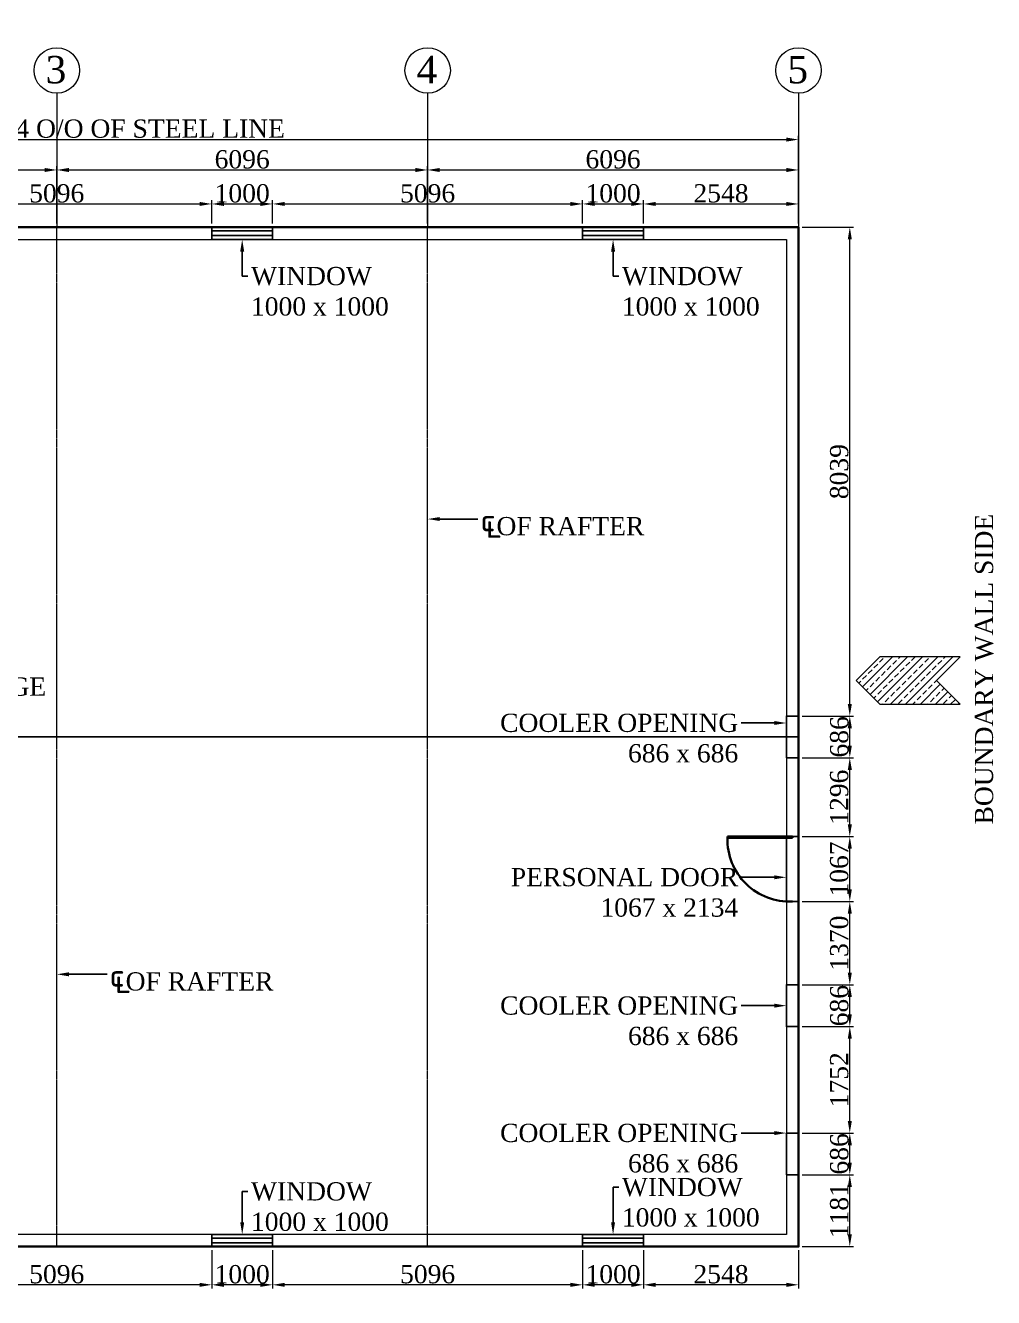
# Model space of a CAD drawing. Header units: millimetres. Extents: x 0 to 2669304, y -3314102 to 0.
# Drawn here: x 2262679 to 2278591, y -3147363 to -3126442 of the extents above; entities that cross this region are included whole.
import ezdxf
from ezdxf import colors
from ezdxf.entities.mleader import LeaderData, LeaderLine
from ezdxf.math import Vec2, Vec3

# ---------------------------------------------------------------- set-up
doc = ezdxf.new("R2010")
doc.units = ezdxf.units.MM
doc.header["$LTSCALE"] = 0.4
doc.header["$MEASUREMENT"] = 0
doc.header["$PDMODE"] = 34
doc.linetypes.add('CENTER', pattern=[2, 1.25, -0.25, 0.25, -0.25])
doc.linetypes.add('DASHED', pattern=[0.75, 0.5, -0.25])
for name, color, linetype, lineweight in [('Dash', 30, 'DASHED', 20), ('Dim1', 147, 'Continuous', 20), ('Grid', 202, 'CENTER', 18), ('HATCH', 8, 'Continuous', 5), ('Outer Line', 1, 'Continuous', 30)]:
    doc.layers.add(name, color=color, linetype=linetype, lineweight=lineweight)
doc.layers.add('RIDGE LINE', color=106, linetype='Continuous')
doc.layers.add('Thin', color=6, linetype='Continuous')
doc.styles.add('style2', font='ARIALN.TTF')
doc.styles.add('TNROMAN', font='times.ttf')
doc.dimstyles.new('H.M.A', dxfattribs={"dimtxt": 37.0005, "dimasz": 20, "dimexe": 8, "dimexo": 10, "dimgap": 5, "dimtad": 3, "dimdec": 0, "dimrnd": 1, "dimzin": 0, "dimdsep": 46, "dimtxsty": 'style2', "dimcen": 0.09, "dimclrd": 152, "dimclre": 152, "dimclrt": 1, "dimadec": 0, "dimazin": 0, "dimtfac": 1, "dimtdec": 0, "dimtix": 1, "dimtmove": 1, "dimatfit": 3, "dimfxl": 0, "dimtolj": 1, "dimtzin": 0, "dimlwd": 5, "dimlwe": 5, "dimarcsym": 0})

# ---------------------------------------------------------------- blocks, each defined once
blk = doc.blocks.new('*D1190')
at = {"layer": 'Defpoints', "color": 0, "linetype": 'ByBlock'}
for p in [(2263193, -3128819), (2257097, -3129760), (2263193, -3129760)]:
    blk.add_point(p, dxfattribs=at)
at = {"layer": 'Dim1', "color": 152, "linetype": 'ByBlock', "lineweight": 5}
for p, q in [((2257097, -3129700), (2257097, -3128759)), ((2263193, -3129700), (2263193, -3128759))]:
    blk.add_line(p, q, dxfattribs=at)
at = {"layer": 'Dim1', "color": 152, "lineweight": 5}
blk.add_line((2257297, -3128819), (2262993, -3128819), dxfattribs=at)
at = {"layer": 'Dim1', "color": 152, "linetype": 'ByBlock'}
for points in [[(2257297, -3128786), (2257297, -3128853), (2257097, -3128819)], [(2262993, -3128786), (2262993, -3128853), (2263193, -3128819)]]:
    blk.add_solid(points, dxfattribs=at)
at = {"layer": 'Dim1', "color": 1, "linetype": 'ByBlock', "insert": (2260145, -3128646), "char_height": 300, "attachment_point": 5, "style": 'TNROMAN'}
blk.add_mtext('\\A1;6096', dxfattribs=at)
blk = doc.blocks.new('*D1191')
at = {"layer": 'Defpoints', "color": 0, "linetype": 'ByBlock'}
for p in [(2269289, -3128819), (2263193, -3129760), (2269289, -3129760)]:
    blk.add_point(p, dxfattribs=at)
at = {"layer": 'Dim1', "color": 152, "linetype": 'ByBlock', "lineweight": 5}
for p, q in [((2263193, -3129700), (2263193, -3128759)), ((2269289, -3129700), (2269289, -3128759))]:
    blk.add_line(p, q, dxfattribs=at)
at = {"layer": 'Dim1', "color": 152, "lineweight": 5}
blk.add_line((2263393, -3128819), (2269089, -3128819), dxfattribs=at)
at = {"layer": 'Dim1', "color": 152, "linetype": 'ByBlock'}
for points in [[(2263393, -3128786), (2263393, -3128853), (2263193, -3128819)], [(2269089, -3128786), (2269089, -3128853), (2269289, -3128819)]]:
    blk.add_solid(points, dxfattribs=at)
at = {"layer": 'Dim1', "color": 1, "linetype": 'ByBlock', "insert": (2266241, -3128646), "char_height": 300, "attachment_point": 5, "style": 'TNROMAN'}
blk.add_mtext('\\A1;6096', dxfattribs=at)
blk = doc.blocks.new('*D1192')
at = {"layer": 'Defpoints', "color": 0, "linetype": 'ByBlock'}
for p in [(2275385, -3128819), (2269289, -3129760), (2275385, -3129760)]:
    blk.add_point(p, dxfattribs=at)
at = {"layer": 'Dim1', "color": 152, "linetype": 'ByBlock', "lineweight": 5}
for p, q in [((2269289, -3129700), (2269289, -3128759)), ((2275385, -3129700), (2275385, -3128759))]:
    blk.add_line(p, q, dxfattribs=at)
at = {"layer": 'Dim1', "color": 152, "lineweight": 5}
blk.add_line((2269489, -3128819), (2275185, -3128819), dxfattribs=at)
at = {"layer": 'Dim1', "color": 152, "linetype": 'ByBlock'}
for points in [[(2269489, -3128786), (2269489, -3128853), (2269289, -3128819)], [(2275185, -3128786), (2275185, -3128853), (2275385, -3128819)]]:
    blk.add_solid(points, dxfattribs=at)
at = {"layer": 'Dim1', "color": 1, "linetype": 'ByBlock', "insert": (2272337, -3128646), "char_height": 300, "attachment_point": 5, "style": 'TNROMAN'}
blk.add_mtext('\\A1;6096', dxfattribs=at)
blk = doc.blocks.new('*D1149')
at = {"layer": 'Defpoints', "color": 0, "linetype": 'ByBlock'}
for p in [(2275385, -3128319), (2251001, -3128819), (2275385, -3128819)]:
    blk.add_point(p, dxfattribs=at)
at = {"layer": 'Dim1', "color": 152, "linetype": 'ByBlock', "lineweight": 5}
for p, q in [((2251001, -3128759), (2251001, -3128259)), ((2275385, -3128759), (2275385, -3128259))]:
    blk.add_line(p, q, dxfattribs=at)
at = {"layer": 'Dim1', "color": 152, "lineweight": 5}
blk.add_line((2251201, -3128319), (2275185, -3128319), dxfattribs=at)
at = {"layer": 'Dim1', "color": 152, "linetype": 'ByBlock'}
for points in [[(2251201, -3128286), (2251201, -3128353), (2251001, -3128319)], [(2275185, -3128286), (2275185, -3128353), (2275385, -3128319)]]:
    blk.add_solid(points, dxfattribs=at)
at = {"layer": 'Dim1', "color": 1, "linetype": 'ByBlock', "insert": (2263193, -3128142), "char_height": 300, "attachment_point": 5, "style": 'TNROMAN'}
blk.add_mtext('\\A1;LENGTH : 24384 O/O OF STEEL LINE', dxfattribs=at)
blk = doc.blocks.new('*D1153')
at = {"layer": 'Defpoints', "color": 0, "linetype": 'ByBlock'}
for p in [(2275385, -3145343), (2276228, -3145343), (2275385, -3146524)]:
    blk.add_point(p, dxfattribs=at)
at = {"layer": 'Dim1', "color": 152, "linetype": 'ByBlock', "lineweight": 5}
for p, q in [((2275445, -3145343), (2276288, -3145343)), ((2275445, -3146524), (2276288, -3146524))]:
    blk.add_line(p, q, dxfattribs=at)
at = {"layer": 'Dim1', "color": 152, "lineweight": 5}
blk.add_line((2276228, -3146324), (2276228, -3145543), dxfattribs=at)
at = {"layer": 'Dim1', "color": 152, "linetype": 'ByBlock'}
for points in [[(2276195, -3145543), (2276262, -3145543), (2276228, -3145343)], [(2276195, -3146324), (2276262, -3146324), (2276228, -3146524)]]:
    blk.add_solid(points, dxfattribs=at)
at = {"layer": 'Dim1', "color": 1, "linetype": 'ByBlock', "insert": (2276056, -3145934), "char_height": 300, "attachment_point": 5, "rotation": 90, "style": 'TNROMAN'}
blk.add_mtext('\\A1;1181', dxfattribs=at)
blk = doc.blocks.new('*D1154')
at = {"layer": 'Defpoints', "color": 0}
for p in [(2275385, -3144657), (2276228, -3144657), (2275385, -3145343)]:
    blk.add_point(p, dxfattribs=at)
at = {"layer": 'Dim1', "color": 152, "lineweight": 5}
for p, q in [((2275445, -3144657), (2276288, -3144657)), ((2276228, -3145143), (2276228, -3144857)), ((2275445, -3145343), (2276288, -3145343))]:
    blk.add_line(p, q, dxfattribs=at)
at = {"layer": 'Dim1', "color": 152}
for points in [[(2276195, -3144857), (2276262, -3144857), (2276228, -3144657)], [(2276195, -3145143), (2276262, -3145143), (2276228, -3145343)]]:
    blk.add_solid(points, dxfattribs=at)
at = {"layer": 'Dim1', "color": 1, "insert": (2276056, -3145000), "char_height": 300, "attachment_point": 5, "rotation": 90, "style": 'TNROMAN'}
blk.add_mtext('\\A1;686', dxfattribs=at)
blk = doc.blocks.new('*D1155')
at = {"layer": 'Defpoints', "color": 0}
for p in [(2275385, -3142905), (2276228, -3142905), (2275385, -3144657)]:
    blk.add_point(p, dxfattribs=at)
at = {"layer": 'Dim1', "color": 152, "lineweight": 5}
for p, q in [((2275445, -3142905), (2276288, -3142905)), ((2276228, -3144457), (2276228, -3143105)), ((2275445, -3144657), (2276288, -3144657))]:
    blk.add_line(p, q, dxfattribs=at)
at = {"layer": 'Dim1', "color": 152}
for points in [[(2276195, -3143105), (2276262, -3143105), (2276228, -3142905)], [(2276195, -3144457), (2276262, -3144457), (2276228, -3144657)]]:
    blk.add_solid(points, dxfattribs=at)
at = {"layer": 'Dim1', "color": 1, "insert": (2276055, -3143781), "char_height": 300, "attachment_point": 5, "rotation": 90, "style": 'TNROMAN'}
blk.add_mtext('\\A1;1752', dxfattribs=at)
blk = doc.blocks.new('*D1156')
at = {"layer": 'Defpoints', "color": 0}
for p in [(2275385, -3142219), (2276228, -3142219), (2275385, -3142905)]:
    blk.add_point(p, dxfattribs=at)
at = {"layer": 'Dim1', "color": 152, "lineweight": 5}
for p, q in [((2275445, -3142219), (2276288, -3142219)), ((2276228, -3142705), (2276228, -3142419)), ((2275445, -3142905), (2276288, -3142905))]:
    blk.add_line(p, q, dxfattribs=at)
at = {"layer": 'Dim1', "color": 152}
for points in [[(2276195, -3142419), (2276262, -3142419), (2276228, -3142219)], [(2276195, -3142705), (2276262, -3142705), (2276228, -3142905)]]:
    blk.add_solid(points, dxfattribs=at)
at = {"layer": 'Dim1', "color": 1, "insert": (2276056, -3142562), "char_height": 300, "attachment_point": 5, "rotation": 90, "style": 'TNROMAN'}
blk.add_mtext('\\A1;686', dxfattribs=at)
blk = doc.blocks.new('*D1157')
at = {"layer": 'Defpoints', "color": 0}
for p in [(2275385, -3140849), (2276228, -3140849), (2275385, -3142219)]:
    blk.add_point(p, dxfattribs=at)
at = {"layer": 'Dim1', "color": 152, "lineweight": 5}
for p, q in [((2275445, -3140849), (2276288, -3140849)), ((2276228, -3142019), (2276228, -3141049)), ((2275445, -3142219), (2276288, -3142219))]:
    blk.add_line(p, q, dxfattribs=at)
at = {"layer": 'Dim1', "color": 152}
for points in [[(2276195, -3141049), (2276262, -3141049), (2276228, -3140849)], [(2276195, -3142019), (2276262, -3142019), (2276228, -3142219)]]:
    blk.add_solid(points, dxfattribs=at)
at = {"layer": 'Dim1', "color": 1, "insert": (2276055, -3141534), "char_height": 300, "attachment_point": 5, "rotation": 90, "style": 'TNROMAN'}
blk.add_mtext('\\A1;1370', dxfattribs=at)
blk = doc.blocks.new('*D1158')
at = {"layer": 'Defpoints', "color": 0}
for p in [(2275385, -3139782), (2276228, -3139782), (2275385, -3140849)]:
    blk.add_point(p, dxfattribs=at)
at = {"layer": 'Dim1', "color": 152, "lineweight": 5}
for p, q in [((2275445, -3139782), (2276288, -3139782)), ((2276228, -3140649), (2276228, -3139982)), ((2275445, -3140849), (2276288, -3140849))]:
    blk.add_line(p, q, dxfattribs=at)
at = {"layer": 'Dim1', "color": 152}
for points in [[(2276195, -3139982), (2276262, -3139982), (2276228, -3139782)], [(2276195, -3140649), (2276262, -3140649), (2276228, -3140849)]]:
    blk.add_solid(points, dxfattribs=at)
at = {"layer": 'Dim1', "color": 1, "insert": (2276055, -3140315), "char_height": 300, "attachment_point": 5, "rotation": 90, "style": 'TNROMAN'}
blk.add_mtext('\\A1;1067', dxfattribs=at)
blk = doc.blocks.new('*D1159')
at = {"layer": 'Defpoints', "color": 0}
for p in [(2275385, -3138485), (2276228, -3138485), (2275385, -3139782)]:
    blk.add_point(p, dxfattribs=at)
at = {"layer": 'Dim1', "color": 152, "lineweight": 5}
for p, q in [((2275445, -3138485), (2276288, -3138485)), ((2276228, -3139582), (2276228, -3138685)), ((2275445, -3139782), (2276288, -3139782))]:
    blk.add_line(p, q, dxfattribs=at)
at = {"layer": 'Dim1', "color": 152}
for points in [[(2276195, -3138685), (2276262, -3138685), (2276228, -3138485)], [(2276195, -3139582), (2276262, -3139582), (2276228, -3139782)]]:
    blk.add_solid(points, dxfattribs=at)
at = {"layer": 'Dim1', "color": 1, "insert": (2276055, -3139134), "char_height": 300, "attachment_point": 5, "rotation": 90, "style": 'TNROMAN'}
blk.add_mtext('\\A1;1296', dxfattribs=at)
blk = doc.blocks.new('*D1160')
at = {"layer": 'Defpoints', "color": 0}
for p in [(2275385, -3137799), (2276228, -3137799), (2275385, -3138485)]:
    blk.add_point(p, dxfattribs=at)
at = {"layer": 'Dim1', "color": 152, "lineweight": 5}
for p, q in [((2275445, -3137799), (2276288, -3137799)), ((2276228, -3138285), (2276228, -3137999)), ((2275445, -3138485), (2276288, -3138485))]:
    blk.add_line(p, q, dxfattribs=at)
at = {"layer": 'Dim1', "color": 152}
for points in [[(2276195, -3137999), (2276262, -3137999), (2276228, -3137799)], [(2276195, -3138285), (2276262, -3138285), (2276228, -3138485)]]:
    blk.add_solid(points, dxfattribs=at)
at = {"layer": 'Dim1', "color": 1, "insert": (2276056, -3138142), "char_height": 300, "attachment_point": 5, "rotation": 90, "style": 'TNROMAN'}
blk.add_mtext('\\A1;686', dxfattribs=at)
blk = doc.blocks.new('*D1161')
at = {"layer": 'Defpoints', "color": 0}
for p in [(2275385, -3129760), (2276228, -3129760), (2275385, -3137799)]:
    blk.add_point(p, dxfattribs=at)
at = {"layer": 'Dim1', "color": 152, "lineweight": 5}
for p, q in [((2275445, -3129760), (2276288, -3129760)), ((2276228, -3137599), (2276228, -3129960)), ((2275445, -3137799), (2276288, -3137799))]:
    blk.add_line(p, q, dxfattribs=at)
at = {"layer": 'Dim1', "color": 152}
for points in [[(2276195, -3129960), (2276262, -3129960), (2276228, -3129760)], [(2276195, -3137599), (2276262, -3137599), (2276228, -3137799)]]:
    blk.add_solid(points, dxfattribs=at)
at = {"layer": 'Dim1', "color": 1, "insert": (2276055, -3133780), "char_height": 300, "attachment_point": 5, "rotation": 90, "style": 'TNROMAN'}
blk.add_mtext('\\A1;8039', dxfattribs=at)
blk = doc.blocks.new('*D1162')
at = {"layer": 'Defpoints', "color": 0, "linetype": 'ByBlock'}
for p in [(2272837, -3146524), (2275385, -3146524), (2272837, -3147153)]:
    blk.add_point(p, dxfattribs=at)
at = {"layer": 'Dim1', "color": 152, "linetype": 'ByBlock', "lineweight": 5}
for p, q in [((2272837, -3146584), (2272837, -3147213)), ((2275385, -3146584), (2275385, -3147213))]:
    blk.add_line(p, q, dxfattribs=at)
at = {"layer": 'Dim1', "color": 152, "lineweight": 5}
blk.add_line((2275185, -3147153), (2273037, -3147153), dxfattribs=at)
at = {"layer": 'Dim1', "color": 152, "linetype": 'ByBlock'}
for points in [[(2273037, -3147120), (2273037, -3147187), (2272837, -3147153)], [(2275185, -3147120), (2275185, -3147187), (2275385, -3147153)]]:
    blk.add_solid(points, dxfattribs=at)
at = {"layer": 'Dim1', "color": 1, "linetype": 'ByBlock', "insert": (2274111, -3146981), "char_height": 300, "attachment_point": 5, "style": 'TNROMAN'}
blk.add_mtext('\\A1;2548', dxfattribs=at)
blk = doc.blocks.new('*D1163')
at = {"layer": 'Defpoints', "color": 0}
for p in [(2271837, -3146524), (2272837, -3146524), (2271837, -3147153)]:
    blk.add_point(p, dxfattribs=at)
at = {"layer": 'Dim1', "color": 152, "lineweight": 5}
for p, q in [((2271837, -3146584), (2271837, -3147213)), ((2272837, -3146584), (2272837, -3147213)), ((2272637, -3147153), (2272037, -3147153))]:
    blk.add_line(p, q, dxfattribs=at)
at = {"layer": 'Dim1', "color": 152}
for points in [[(2272037, -3147120), (2272037, -3147187), (2271837, -3147153)], [(2272637, -3147120), (2272637, -3147187), (2272837, -3147153)]]:
    blk.add_solid(points, dxfattribs=at)
at = {"layer": 'Dim1', "color": 1, "insert": (2272337, -3146981), "char_height": 300, "attachment_point": 5, "style": 'TNROMAN'}
blk.add_mtext('\\A1;1000', dxfattribs=at)
blk = doc.blocks.new('*D1164')
at = {"layer": 'Defpoints', "color": 0}
for p in [(2266741, -3146524), (2271837, -3146524), (2266741, -3147153)]:
    blk.add_point(p, dxfattribs=at)
at = {"layer": 'Dim1', "color": 152, "lineweight": 5}
for p, q in [((2266741, -3146584), (2266741, -3147213)), ((2271837, -3146584), (2271837, -3147213)), ((2271637, -3147153), (2266941, -3147153))]:
    blk.add_line(p, q, dxfattribs=at)
at = {"layer": 'Dim1', "color": 152}
for points in [[(2266941, -3147120), (2266941, -3147187), (2266741, -3147153)], [(2271637, -3147120), (2271637, -3147187), (2271837, -3147153)]]:
    blk.add_solid(points, dxfattribs=at)
at = {"layer": 'Dim1', "color": 1, "insert": (2269289, -3146980), "char_height": 300, "attachment_point": 5, "style": 'TNROMAN'}
blk.add_mtext('\\A1;5096', dxfattribs=at)
blk = doc.blocks.new('*D1165')
at = {"layer": 'Defpoints', "color": 0}
for p in [(2265741, -3146524), (2266741, -3146524), (2265741, -3147153)]:
    blk.add_point(p, dxfattribs=at)
at = {"layer": 'Dim1', "color": 152, "lineweight": 5}
for p, q in [((2265741, -3146584), (2265741, -3147213)), ((2266741, -3146584), (2266741, -3147213)), ((2266541, -3147153), (2265941, -3147153))]:
    blk.add_line(p, q, dxfattribs=at)
at = {"layer": 'Dim1', "color": 152}
for points in [[(2265941, -3147120), (2265941, -3147187), (2265741, -3147153)], [(2266541, -3147120), (2266541, -3147187), (2266741, -3147153)]]:
    blk.add_solid(points, dxfattribs=at)
at = {"layer": 'Dim1', "color": 1, "insert": (2266241, -3146981), "char_height": 300, "attachment_point": 5, "style": 'TNROMAN'}
blk.add_mtext('\\A1;1000', dxfattribs=at)
blk = doc.blocks.new('*D1166')
at = {"layer": 'Defpoints', "color": 0}
for p in [(2260645, -3146524), (2265741, -3146524), (2260645, -3147153)]:
    blk.add_point(p, dxfattribs=at)
at = {"layer": 'Dim1', "color": 152, "lineweight": 5}
for p, q in [((2260645, -3146584), (2260645, -3147213)), ((2265741, -3146584), (2265741, -3147213)), ((2265541, -3147153), (2260845, -3147153))]:
    blk.add_line(p, q, dxfattribs=at)
at = {"layer": 'Dim1', "color": 152}
for points in [[(2260845, -3147120), (2260845, -3147187), (2260645, -3147153)], [(2265541, -3147120), (2265541, -3147187), (2265741, -3147153)]]:
    blk.add_solid(points, dxfattribs=at)
at = {"layer": 'Dim1', "color": 1, "insert": (2263193, -3146980), "char_height": 300, "attachment_point": 5, "style": 'TNROMAN'}
blk.add_mtext('\\A1;5096', dxfattribs=at)
blk = doc.blocks.new('*D1184')
at = {"layer": 'Defpoints', "color": 0}
for p in [(2265741, -3129378), (2260645, -3129760), (2265741, -3129760)]:
    blk.add_point(p, dxfattribs=at)
at = {"layer": 'Dim1', "color": 152, "lineweight": 5}
for p, q in [((2260645, -3129700), (2260645, -3129318)), ((2260845, -3129378), (2265541, -3129378)), ((2265741, -3129700), (2265741, -3129318))]:
    blk.add_line(p, q, dxfattribs=at)
at = {"layer": 'Dim1', "color": 152}
for points in [[(2260845, -3129345), (2260845, -3129411), (2260645, -3129378)], [(2265541, -3129345), (2265541, -3129411), (2265741, -3129378)]]:
    blk.add_solid(points, dxfattribs=at)
at = {"layer": 'Dim1', "color": 1, "insert": (2263193, -3129205), "char_height": 300, "attachment_point": 5, "style": 'TNROMAN'}
blk.add_mtext('\\A1;5096', dxfattribs=at)
blk = doc.blocks.new('*D1185')
at = {"layer": 'Defpoints', "color": 0}
for p in [(2266741, -3129378), (2265741, -3129760), (2266741, -3129760)]:
    blk.add_point(p, dxfattribs=at)
at = {"layer": 'Dim1', "color": 152, "lineweight": 5}
for p, q in [((2265741, -3129700), (2265741, -3129318)), ((2265941, -3129378), (2266541, -3129378)), ((2266741, -3129700), (2266741, -3129318))]:
    blk.add_line(p, q, dxfattribs=at)
at = {"layer": 'Dim1', "color": 152}
for points in [[(2265941, -3129345), (2265941, -3129411), (2265741, -3129378)], [(2266541, -3129345), (2266541, -3129411), (2266741, -3129378)]]:
    blk.add_solid(points, dxfattribs=at)
at = {"layer": 'Dim1', "color": 1, "insert": (2266241, -3129205), "char_height": 300, "attachment_point": 5, "style": 'TNROMAN'}
blk.add_mtext('\\A1;1000', dxfattribs=at)
blk = doc.blocks.new('*D1186')
at = {"layer": 'Defpoints', "color": 0}
for p in [(2271837, -3129378), (2266741, -3129760), (2271837, -3129760)]:
    blk.add_point(p, dxfattribs=at)
at = {"layer": 'Dim1', "color": 152, "lineweight": 5}
for p, q in [((2266741, -3129700), (2266741, -3129318)), ((2266941, -3129378), (2271637, -3129378)), ((2271837, -3129700), (2271837, -3129318))]:
    blk.add_line(p, q, dxfattribs=at)
at = {"layer": 'Dim1', "color": 152}
for points in [[(2266941, -3129345), (2266941, -3129411), (2266741, -3129378)], [(2271637, -3129345), (2271637, -3129411), (2271837, -3129378)]]:
    blk.add_solid(points, dxfattribs=at)
at = {"layer": 'Dim1', "color": 1, "insert": (2269289, -3129205), "char_height": 300, "attachment_point": 5, "style": 'TNROMAN'}
blk.add_mtext('\\A1;5096', dxfattribs=at)
blk = doc.blocks.new('*D1187')
at = {"layer": 'Defpoints', "color": 0}
for p in [(2272837, -3129378), (2271837, -3129760), (2272837, -3129760)]:
    blk.add_point(p, dxfattribs=at)
at = {"layer": 'Dim1', "color": 152, "lineweight": 5}
for p, q in [((2271837, -3129700), (2271837, -3129318)), ((2272037, -3129378), (2272637, -3129378)), ((2272837, -3129700), (2272837, -3129318))]:
    blk.add_line(p, q, dxfattribs=at)
at = {"layer": 'Dim1', "color": 152}
for points in [[(2272037, -3129345), (2272037, -3129411), (2271837, -3129378)], [(2272637, -3129345), (2272637, -3129411), (2272837, -3129378)]]:
    blk.add_solid(points, dxfattribs=at)
at = {"layer": 'Dim1', "color": 1, "insert": (2272337, -3129205), "char_height": 300, "attachment_point": 5, "style": 'TNROMAN'}
blk.add_mtext('\\A1;1000', dxfattribs=at)
blk = doc.blocks.new('*D1188')
at = {"layer": 'Defpoints', "color": 0}
for p in [(2275385, -3129378), (2272837, -3129760), (2275385, -3129760)]:
    blk.add_point(p, dxfattribs=at)
at = {"layer": 'Dim1', "color": 152, "lineweight": 5}
for p, q in [((2272837, -3129700), (2272837, -3129318)), ((2273037, -3129378), (2275185, -3129378)), ((2275385, -3129700), (2275385, -3129318))]:
    blk.add_line(p, q, dxfattribs=at)
at = {"layer": 'Dim1', "color": 152}
for points in [[(2273037, -3129345), (2273037, -3129411), (2272837, -3129378)], [(2275185, -3129345), (2275185, -3129411), (2275385, -3129378)]]:
    blk.add_solid(points, dxfattribs=at)
at = {"layer": 'Dim1', "color": 1, "insert": (2274111, -3129205), "char_height": 300, "attachment_point": 5, "style": 'TNROMAN'}
blk.add_mtext('\\A1;2548', dxfattribs=at)

msp = doc.modelspace()

# ---------------------------------------------------------------- hatches: boundary and pattern name
at = {"layer": 'HATCH'}
h = msp.add_hatch(dxfattribs=at)
h.set_pattern_fill('ANSI33', color=256, scale=700)
h.set_pattern_definition([(45, (90692.26, -861360.9), (-123.743687, 123.743687), []), (45, (90816, -861360.9), (-123.743687, 123.743687), [87.5, -43.75])])
h.paths.add_polyline_path([(2276331.9515, -3137213.8417), (2276720.3597, -3137602.2499), (2278040.9099, -3137602.2499), (2277652.5017, -3137213.8417), (2278040.9099, -3136825.4335), (2276720.3597, -3136825.4335)])

# ---------------------------------------------------------------- linework, layer by layer
at = {"layer": 'Dash', "linetype": 'ByBlock'}
msp.add_lwpolyline([(2251201.2415, -3129960.3401), (2275185.2415, -3129960.3401), (2275185.2415, -3146324.3401), (2251201.2415, -3146324.3401)], close=True, dxfattribs=at)
at = {"layer": 'Grid', "color": 202, "linetype": 'ByBlock'}
for p, q in [((2263193.2415, -3127555.506), (2263193.2415, -3129760.3401)), ((2263193.2415, -3127555.506), (2263193.2415, -3129760.3401)), ((2269289.2415, -3127555.506), (2269289.2415, -3129760.3401)), ((2269289.2415, -3127555.506), (2269289.2415, -3129760.3401)), ((2275385.2415, -3127555.506), (2275385.2415, -3129760.3401)), ((2275385.2415, -3127555.506), (2275385.2415, -3129760.3401))]:
    msp.add_line(p, q, dxfattribs=at)
at = {"layer": 'Grid', "color": 202, "ltscale": 5}
for p, q in [((2263193.2415, -3146524.3401), (2263193.2415, -3129760.3401)), ((2269289.2415, -3146524.3401), (2269289.2415, -3129760.3401))]:
    msp.add_line(p, q, dxfattribs=at)
at = {"layer": 'Grid', "color": 202, "linetype": 'ByBlock'}
for centre in [(2263193.2415, -3127181.6585), (2263193.2415, -3127181.6585), (2269289.2415, -3127181.6585), (2269289.2415, -3127181.6585), (2275385.2415, -3127181.6585), (2275385.2415, -3127181.6585)]:
    msp.add_circle(centre, 373.8475, dxfattribs=at)
at = {"layer": 'HATCH'}
msp.add_lwpolyline([(2277652.5017, -3137213.8417), (2278040.9099, -3136825.4335), (2276720.3597, -3136825.4335), (2276331.9515, -3137213.8417), (2276720.3597, -3137602.2499), (2278040.9099, -3137602.2499)], close=True, dxfattribs=at)
at = {"layer": 'Outer Line'}
for p, q in [((2275285.2415, -3139781.8401), (2274218.2415, -3139781.8401)), ((2274218.2415, -3139800.8702), (2274218.2415, -3139781.8401)), ((2275285.2415, -3139800.8702), (2274218.2415, -3139800.8702)), ((2275285.2415, -3139800.8702), (2275285.2415, -3139781.8401))]:
    msp.add_line(p, q, dxfattribs=at)
at = {"layer": 'Outer Line', "linetype": 'ByBlock'}
msp.add_lwpolyline([(2251001.2415, -3129760.3401), (2275385.2415, -3129760.3401), (2275385.2415, -3146524.3401), (2251001.2415, -3146524.3401)], close=True, dxfattribs=at)
at = {"layer": 'Outer Line'}
msp.add_arc((2275235.2415, -3139832.5753), 1017.4941, 178.21437571, 272.81666817, dxfattribs=at)
at = {"layer": 'RIDGE LINE', "linetype": 'ByBlock'}
msp.add_line((2275385.2415, -3138142.3401), (2251001.2415, -3138142.3401), dxfattribs=at)
at = {"layer": 'Thin', "linetype": 'ByBlock'}
for p, q in [((2266741.2415, -3129822.038), (2265741.2415, -3129822.038)), ((2266741.2415, -3129898.6423), (2265741.2415, -3129898.6423)), ((2272837.2415, -3129822.038), (2271837.2415, -3129822.038)), ((2272837.2415, -3129898.6423), (2271837.2415, -3129898.6423)), ((2266741.2415, -3146386.038), (2265741.2415, -3146386.038)), ((2272837.2415, -3146386.038), (2271837.2415, -3146386.038)), ((2266741.2415, -3146462.6423), (2265741.2415, -3146462.6423)), ((2272837.2415, -3146462.6423), (2271837.2415, -3146462.6423))]:
    msp.add_line(p, q, dxfattribs=at)
for points in [[(2265741.2415, -3129760.3401), (2266741.2415, -3129760.3401), (2266741.2415, -3129960.3401), (2265741.2415, -3129960.3401)], [(2271837.2415, -3129760.3401), (2272837.2415, -3129760.3401), (2272837.2415, -3129960.3401), (2271837.2415, -3129960.3401)], [(2275385.2415, -3137799.3401), (2275385.2415, -3138485.3401), (2275185.2415, -3138485.3401), (2275185.2415, -3137799.3401)], [(2275185.2415, -3140848.8401), (2275385.2415, -3140848.8401), (2275385.2415, -3139781.8401), (2275185.2415, -3139781.8401)], [(2275385.2415, -3142219.3401), (2275385.2415, -3142905.3401), (2275185.2415, -3142905.3401), (2275185.2415, -3142219.3401)], [(2275385.2415, -3144657.3401), (2275385.2415, -3145343.3401), (2275185.2415, -3145343.3401), (2275185.2415, -3144657.3401)], [(2265741.2415, -3146524.3401), (2266741.2415, -3146524.3401), (2266741.2415, -3146324.3401), (2265741.2415, -3146324.3401)], [(2271837.2415, -3146524.3401), (2272837.2415, -3146524.3401), (2272837.2415, -3146324.3401), (2271837.2415, -3146324.3401)]]:
    msp.add_lwpolyline(points, close=True, dxfattribs=at)

# ---------------------------------------------------------------- texts
at = {"layer": 'Thin', "color": 7, "lineweight": 5, "char_height": 450, "attachment_point": 2, "style": 'style2'}
for s, insert in [('{\\fTimes New Roman|b0|i0|c0|p18;3}', (2263180.7043, -3126943.6013)), ('{\\fTimes New Roman|b0|i0|c0|p18;3}', (2263180.7043, -3126943.6013)), ('{\\fTimes New Roman|b0|i0|c0|p18;4}', (2269276.7043, -3126943.6013)), ('{\\fTimes New Roman|b0|i0|c0|p18;4}', (2269276.7043, -3126943.6013)), ('{\\fTimes New Roman|b0|i0|c0|p18;5}', (2275372.7043, -3126943.6013)), ('{\\fTimes New Roman|b0|i0|c0|p18;5}', (2275372.7043, -3126943.6013))]:
    msp.add_mtext(s, dxfattribs=dict(at, insert=insert))
at = {"layer": 'Thin', "color": 7, "lineweight": 5, "insert": (2278284.0598, -3137027.9207), "char_height": 300, "attachment_point": 2, "rotation": 90, "style": 'style2'}
msp.add_mtext('{\\fTimes New Roman|b0|i0|c0|p18;BOUNDARY WALL SIDE}', dxfattribs=at)

# ---------------------------------------------------------------- dimensions: what is measured, and where the dimension line sits
at = {"layer": 'Dim1', "linetype": 'ByBlock'}
dim = msp.add_linear_dim(base=(2275385.2415, -3128319.2015), p1=(2251001.2415, -3128819.2015), p2=(2275385.2415, -3128819.2015), text='LENGTH : <> O/O OF STEEL LINE', dimstyle='H.M.A', override={"dimtxt": 300, "dimasz": 200, "dimexe": 60, "dimexo": 60, "dimgap": 20, "dimtxsty": 'TNROMAN'}, dxfattribs=at)
dim.commit()
dim.dimension.update_dxf_attribs({"geometry": '*D1149', "text_midpoint": (2263193.2415, -3128142.0638)})
for base, p1, p2, picture, middle in [((2263193.2415, -3128819.2015), (2257097.2415, -3129760.3401), (2263193.2415, -3129760.3401), '*D1190', (2260145.2415, -3128646.1734)), ((2269289.2415, -3128819.2015), (2263193.2415, -3129760.3401), (2269289.2415, -3129760.3401), '*D1191', (2266241.2415, -3128646.1734)), ((2275385.2415, -3128819.2015), (2269289.2415, -3129760.3401), (2275385.2415, -3129760.3401), '*D1192', (2272337.2415, -3128646.1734)), ((2272837.2415, -3147153.4844), (2275385.2415, -3146524.3401), (2272837.2415, -3146524.3401), '*D1162', (2274111.2415, -3146980.8889))]:
    dim = msp.add_linear_dim(base=base, p1=p1, p2=p2, dimstyle='H.M.A', override={"dimtxt": 300, "dimasz": 200, "dimexe": 60, "dimexo": 60, "dimgap": 20, "dimtxsty": 'TNROMAN'}, dxfattribs=at)
    dim.commit()
    dim.dimension.update_dxf_attribs({"geometry": picture, "text_midpoint": middle})
at = {"layer": 'Dim1'}
for base, p1, p2, picture, middle in [((2265741.2415, -3129377.9041), (2260645.2415, -3129760.3401), (2265741.2415, -3129760.3401), '*D1184', (2263193.2415, -3129204.876)), ((2266741.2415, -3129377.9041), (2265741.2415, -3129760.3401), (2266741.2415, -3129760.3401), '*D1185', (2266241.2415, -3129205.3086)), ((2271837.2415, -3129377.9041), (2266741.2415, -3129760.3401), (2271837.2415, -3129760.3401), '*D1186', (2269289.2415, -3129204.876)), ((2272837.2415, -3129377.9041), (2271837.2415, -3129760.3401), (2272837.2415, -3129760.3401), '*D1187', (2272337.2415, -3129205.3086)), ((2275385.2415, -3129377.9041), (2272837.2415, -3129760.3401), (2275385.2415, -3129760.3401), '*D1188', (2274111.2415, -3129205.3086)), ((2260645.2415, -3147153.4844), (2265741.2415, -3146524.3401), (2260645.2415, -3146524.3401), '*D1166', (2263193.2415, -3146980.4563)), ((2265741.2415, -3147153.4844), (2266741.2415, -3146524.3401), (2265741.2415, -3146524.3401), '*D1165', (2266241.2415, -3146980.8889)), ((2266741.2415, -3147153.4844), (2271837.2415, -3146524.3401), (2266741.2415, -3146524.3401), '*D1164', (2269289.2415, -3146980.4563)), ((2271837.2415, -3147153.4844), (2272837.2415, -3146524.3401), (2271837.2415, -3146524.3401), '*D1163', (2272337.2415, -3146980.8889))]:
    dim = msp.add_linear_dim(base=base, p1=p1, p2=p2, dimstyle='H.M.A', override={"dimtxt": 300, "dimasz": 200, "dimexe": 60, "dimexo": 60, "dimgap": 20, "dimtxsty": 'TNROMAN'}, dxfattribs=at)
    dim.commit()
    dim.dimension.update_dxf_attribs({"geometry": picture, "text_midpoint": middle})
for base, p1, p2, picture, middle in [((2276228.2351, -3129760.3401), (2275385.2415, -3137799.3401), (2275385.2415, -3129760.3401), '*D1161', (2276055.207, -3133779.8401)), ((2276228.2351, -3137799.3401), (2275385.2415, -3138485.3401), (2275385.2415, -3137799.3401), '*D1160', (2276055.6396, -3138142.3401)), ((2276228.2350867512, -3138485.340134765), (2275385.2414743621, -3139781.840134765), (2275385.241474364, -3138485.340134765), '*D1159', (2276055.206968511, -3139133.590134765)), ((2276228.2351, -3139781.8401), (2275385.2415, -3140848.8401), (2275385.2415, -3139781.8401), '*D1158', (2276055.207, -3140315.3401)), ((2276228.2350867512, -3140848.840134765), (2275385.241474364, -3142219.340134765), (2275385.2414743621, -3140848.840134765), '*D1157', (2276055.206968511, -3141534.090134765)), ((2276228.2351, -3142219.3401), (2275385.2415, -3142905.3401), (2275385.2415, -3142219.3401), '*D1156', (2276055.6396, -3142562.3401)), ((2276228.2351, -3142905.3401), (2275385.2415, -3144657.3401), (2275385.2415, -3142905.3401), '*D1155', (2276055.207, -3143781.3401)), ((2276228.2351, -3144657.3401), (2275385.2415, -3145343.3401), (2275385.2415, -3144657.3401), '*D1154', (2276055.6396, -3145000.3401))]:
    dim = msp.add_linear_dim(base=base, p1=p1, p2=p2, angle=90, dimstyle='H.M.A', override={"dimtxt": 300, "dimasz": 200, "dimexe": 60, "dimexo": 60, "dimgap": 20, "dimtxsty": 'TNROMAN'}, dxfattribs=at)
    dim.commit()
    dim.dimension.update_dxf_attribs({"geometry": picture, "text_midpoint": middle})
at = {"layer": 'Dim1', "linetype": 'ByBlock'}
dim = msp.add_linear_dim(base=(2276228.2351, -3145343.3401), p1=(2275385.2415, -3146524.3401), p2=(2275385.2415, -3145343.3401), angle=90, dimstyle='H.M.A', override={"dimtxt": 300, "dimasz": 200, "dimexe": 60, "dimexo": 60, "dimgap": 20, "dimtxsty": 'TNROMAN'}, dxfattribs=at)
dim.commit()
dim.dimension.update_dxf_attribs({"geometry": '*D1153', "text_midpoint": (2276055.6396, -3145933.8401)})

# ---------------------------------------------------------------- leaders
at = {"layer": 'Thin', "color": 7, "lineweight": 5}
ml = msp.add_multileader_mtext('Standard', dxfattribs=at)
ml.set_content('{\\fTimes New Roman|b0|i0|c0|p18;WINDOW\\P1000 x 1000}', color=7, style='style2')
ml.set_leader_properties(color=215)
ml.build(insert=Vec2(0, 0))
ml.multileader.update_dxf_attribs({"dogleg_length": 150, "arrow_head_size": 200})
ctx = ml.context
ctx.base_point, ctx.char_height, ctx.arrow_head_size, ctx.landing_gap_size, ctx.plane_origin = Vec3(2266335.4295, -3130565.9439), 300, 200, 50, Vec3(2179485.8036, -3123509.4893)
notes = []
notes.append((ctx, [(1, (1, 1, 0), (2266241.2415, -3130565.9439), (1, 0), 94.188, [(0, [(2266241.2415, -3129960.3401)], 0, [])])]))
ctx.mtext.insert, ctx.mtext.flow_direction = Vec3(2266385.4295, -3130413.3484), 5
ml = msp.add_multileader_mtext('Standard', dxfattribs=at)
ml.set_content('{\\fTimes New Roman|b0|i0|c0|p18;WINDOW\\P1000 x 1000}', color=7, style='style2')
ml.set_leader_properties(color=215)
ml.build(insert=Vec2(0, 0))
ml.multileader.update_dxf_attribs({"dogleg_length": 150, "arrow_head_size": 200})
ctx = ml.context
ctx.base_point, ctx.char_height, ctx.arrow_head_size, ctx.landing_gap_size, ctx.plane_origin = Vec3(2272431.4295, -3130565.9439), 300, 200, 50, Vec3(2185581.8036, -3123509.4893)
notes.append((ctx, [(1, (1, 1, 0), (2272337.2415, -3130565.9439), (1, 0), 94.188, [(0, [(2272337.2415, -3129960.3401)], 0, [])])]))
ctx.mtext.insert, ctx.mtext.flow_direction = Vec3(2272481.4295, -3130413.3484), 5
ml = msp.add_multileader_mtext('Standard', dxfattribs=at)
ml.set_content('{\\fISOCPEUR|b0|i0|c0|p34;\\H1.4x;℄\\fTimes New Roman|b0|i0|c0|p18;\\H0.71429x;OF RAFTER}', color=7, style='style2')
ml.set_leader_properties(color=215)
ml.build(insert=Vec2(0, 0))
ml.multileader.update_dxf_attribs({"dogleg_length": 150, "arrow_head_size": 200})
ctx = ml.context
ctx.base_point, ctx.char_height, ctx.arrow_head_size, ctx.landing_gap_size, ctx.plane_origin = Vec3(2270115.5878, -3134559.509), 300, 200, 50, Vec3(2183210.1499, -3141954.0711)
ctx.text_align_type = 1
notes.append((ctx, [(1, (1, 1, 0), (2269965.5878, -3134559.509), (1, 0), 150, [(0, [(2269289.2415, -3134559.509)], 0, [])])]))
ctx.mtext.insert, ctx.mtext.alignment, ctx.mtext.flow_direction = Vec3(2271502.2128, -3134406.1564), 2, 5
ml = msp.add_multileader_mtext('Standard', dxfattribs=at)
ml.set_content('{\\fISOCPEUR|b0|i0|c0|p34;\\H1.4x;℄\\fTimes New Roman|b0|i0|c0|p18;\\H0.71429x;OF RIDGE}', color=7, style='style2')
ml.set_leader_properties(color=215)
ml.build(insert=Vec2(0, 0))
ml.multileader.update_dxf_attribs({"dogleg_length": 150, "arrow_head_size": 200})
ctx = ml.context
ctx.base_point, ctx.char_height, ctx.arrow_head_size, ctx.landing_gap_size, ctx.plane_origin = Vec3(2260640.4924, -3137198.6289), 300, 200, 50, Vec3(2173589.0086, -3144593.191)
ctx.text_align_type = 1
notes.append((ctx, [(1, (1, 1, 0), (2260344.4465, -3137198.6289), (1, 0), 296.0459, [(0, [(2260344.4465, -3138142.3401)], 0, [])])]))
ctx.mtext.insert, ctx.mtext.alignment, ctx.mtext.flow_direction = Vec3(2261847.5922, -3137045.2763), 2, 5
ml = msp.add_multileader_mtext('Standard', dxfattribs=at)
ml.set_content('{\\fTimes New Roman|b0|i0|c0|p18;COOLER OPENING\\P686 x 686}', color=7, style='style2')
ml.set_leader_properties(color=215)
ml.build(insert=Vec2(0, 0))
ml.multileader.update_dxf_attribs({"dogleg_length": 150, "arrow_head_size": 200})
ctx = ml.context
ctx.base_point, ctx.char_height, ctx.arrow_head_size, ctx.landing_gap_size, ctx.plane_origin = Vec3(2270540.4861, -3137913.5183), 300, 200, 50, Vec3(2361294.51, -3145639.0589)
ctx.text_align_type = 2
notes.append((ctx, [(1, (1, 1, 0), (2274539.0721, -3137913.5183), (-1, 0), 94.188, [(0, [(2275185.2415, -3137913.5183)], 0, [])])]))
ctx.mtext.insert, ctx.mtext.rotation, ctx.mtext.alignment, ctx.mtext.flow_direction = Vec3(2274394.8841, -3137760.9228), 6.2831853072, 3, 5
ml = msp.add_multileader_mtext('Standard', dxfattribs=at)
ml.set_content('{\\fTimes New Roman|b0|i0|c0|p18;PERSONAL DOOR\\P1067 x 2134}', color=7, style='style2')
ml.set_leader_properties(color=215)
ml.build(insert=Vec2(0, 0))
ml.multileader.update_dxf_attribs({"dogleg_length": 150, "arrow_head_size": 200})
ctx = ml.context
ctx.base_point, ctx.char_height, ctx.arrow_head_size, ctx.landing_gap_size, ctx.plane_origin = Vec3(2270693.4061, -3140451.3894), 300, 200, 50, Vec3(2361294.51, -3148176.93)
ctx.text_align_type = 2
notes.append((ctx, [(1, (1, 1, 0), (2274539.0721, -3140451.3894), (-1, 0), 94.188, [(0, [(2275185.2415, -3140451.3894)], 0, [])])]))
ctx.mtext.insert, ctx.mtext.rotation, ctx.mtext.alignment, ctx.mtext.flow_direction = Vec3(2274394.8841, -3140298.3613), 6.2831853072, 3, 5
ml = msp.add_multileader_mtext('Standard', dxfattribs=at)
ml.set_content('{\\fISOCPEUR|b0|i0|c0|p34;\\H1.4x;℄\\fTimes New Roman|b0|i0|c0|p18;\\H0.71429x;OF RAFTER}', color=7, style='style2')
ml.set_leader_properties(color=215)
ml.build(insert=Vec2(0, 0))
ml.multileader.update_dxf_attribs({"dogleg_length": 150, "arrow_head_size": 200})
ctx = ml.context
ctx.base_point, ctx.char_height, ctx.arrow_head_size, ctx.landing_gap_size, ctx.plane_origin = Vec3(2264019.5878, -3142046.5144), 300, 200, 50, Vec3(2177114.1499, -3149441.0765)
ctx.text_align_type = 1
notes.append((ctx, [(1, (1, 1, 0), (2263869.5878, -3142046.5144), (1, 0), 150, [(0, [(2263193.2415, -3142046.5144)], 0, [])])]))
ctx.mtext.insert, ctx.mtext.alignment, ctx.mtext.flow_direction = Vec3(2265406.2128, -3141893.1618), 2, 5
ml = msp.add_multileader_mtext('Standard', dxfattribs=at)
ml.set_content('{\\fTimes New Roman|b0|i0|c0|p18;COOLER OPENING\\P686 x 686}', color=7, style='style2')
ml.set_leader_properties(color=215)
ml.build(insert=Vec2(0, 0))
ml.multileader.update_dxf_attribs({"dogleg_length": 150, "arrow_head_size": 200})
ctx = ml.context
ctx.base_point, ctx.char_height, ctx.arrow_head_size, ctx.landing_gap_size, ctx.plane_origin = Vec3(2270540.4861, -3142562.3401), 300, 200, 50, Vec3(2361294.51, -3150287.8807)
ctx.text_align_type = 2
notes.append((ctx, [(1, (1, 1, 0), (2274539.0721, -3142562.3401), (-1, 0), 94.188, [(0, [(2275185.2415, -3142562.3401)], 0, [])])]))
ctx.mtext.insert, ctx.mtext.rotation, ctx.mtext.alignment, ctx.mtext.flow_direction = Vec3(2274394.8841, -3142409.7446), 6.2831853072, 3, 5
ml = msp.add_multileader_mtext('Standard', dxfattribs=at)
ml.set_content('{\\fTimes New Roman|b0|i0|c0|p18;COOLER OPENING\\P686 x 686}', color=7, style='style2')
ml.set_leader_properties(color=215)
ml.build(insert=Vec2(0, 0))
ml.multileader.update_dxf_attribs({"dogleg_length": 150, "arrow_head_size": 200})
ctx = ml.context
ctx.base_point, ctx.char_height, ctx.arrow_head_size, ctx.landing_gap_size, ctx.plane_origin = Vec3(2270540.4861, -3144657.3401), 300, 200, 50, Vec3(2361294.51, -3152382.8807)
ctx.text_align_type = 2
notes.append((ctx, [(1, (1, 1, 0), (2274539.0721, -3144657.3401), (-1, 0), 94.188, [(0, [(2275185.2415, -3144657.3401)], 0, [])])]))
ctx.mtext.insert, ctx.mtext.rotation, ctx.mtext.alignment, ctx.mtext.flow_direction = Vec3(2274394.8841, -3144504.7446), 6.2831853072, 3, 5
ml = msp.add_multileader_mtext('Standard', dxfattribs=at)
ml.set_content('{\\fTimes New Roman|b0|i0|c0|p18;WINDOW\\P1000 x 1000}', color=7, style='style2')
ml.set_leader_properties(color=215)
ml.build(insert=Vec2(0, 0))
ml.multileader.update_dxf_attribs({"dogleg_length": 150, "arrow_head_size": 200})
ctx = ml.context
ctx.base_point, ctx.char_height, ctx.arrow_head_size, ctx.landing_gap_size, ctx.plane_origin = Vec3(2266335.4295, -3145618.4884), 300, 200, 50, Vec3(2179485.8036, -3152775.191)
notes.append((ctx, [(1, (1, 1, 0), (2266241.2415, -3145618.4884), (1, 0), 94.188, [(0, [(2266241.2415, -3146324.3401)], 0, [])])]))
ctx.mtext.insert, ctx.mtext.flow_direction = Vec3(2266385.4295, -3145465.8928), 5
ml = msp.add_multileader_mtext('Standard', dxfattribs=at)
ml.set_content('{\\fTimes New Roman|b0|i0|c0|p18;WINDOW\\P1000 x 1000}', color=7, style='style2')
ml.set_leader_properties(color=215)
ml.build(insert=Vec2(0, 0))
ml.multileader.update_dxf_attribs({"dogleg_length": 150, "arrow_head_size": 200})
ctx = ml.context
ctx.base_point, ctx.char_height, ctx.arrow_head_size, ctx.landing_gap_size, ctx.plane_origin = Vec3(2272431.4295, -3145546.7937), 300, 200, 50, Vec3(2185581.8036, -3152775.191)
notes.append((ctx, [(1, (1, 1, 0), (2272337.2415, -3145546.7937), (1, 0), 94.188, [(0, [(2272337.2415, -3146324.3401)], 0, [])])]))
ctx.mtext.insert, ctx.mtext.flow_direction = Vec3(2272481.4295, -3145394.1981), 5
for ctx, leaders in notes:
    for number, flags, end, landing, length, lines in leaders:
        leader = LeaderData()
        leader.index, (leader.has_last_leader_line, leader.has_dogleg_vector, leader.attachment_direction) = number, flags
        leader.last_leader_point, leader.dogleg_vector, leader.dogleg_length = Vec3(end), Vec3(landing), length
        for number, points, colour, breaks in lines:
            line = LeaderLine()
            line.index, line.vertices, line.color, line.breaks = number, Vec3.list(points), colors.encode_raw_color(colour), breaks
            leader.lines.append(line)
        ctx.leaders.append(leader)

doc.saveas('drawing.dxf')
